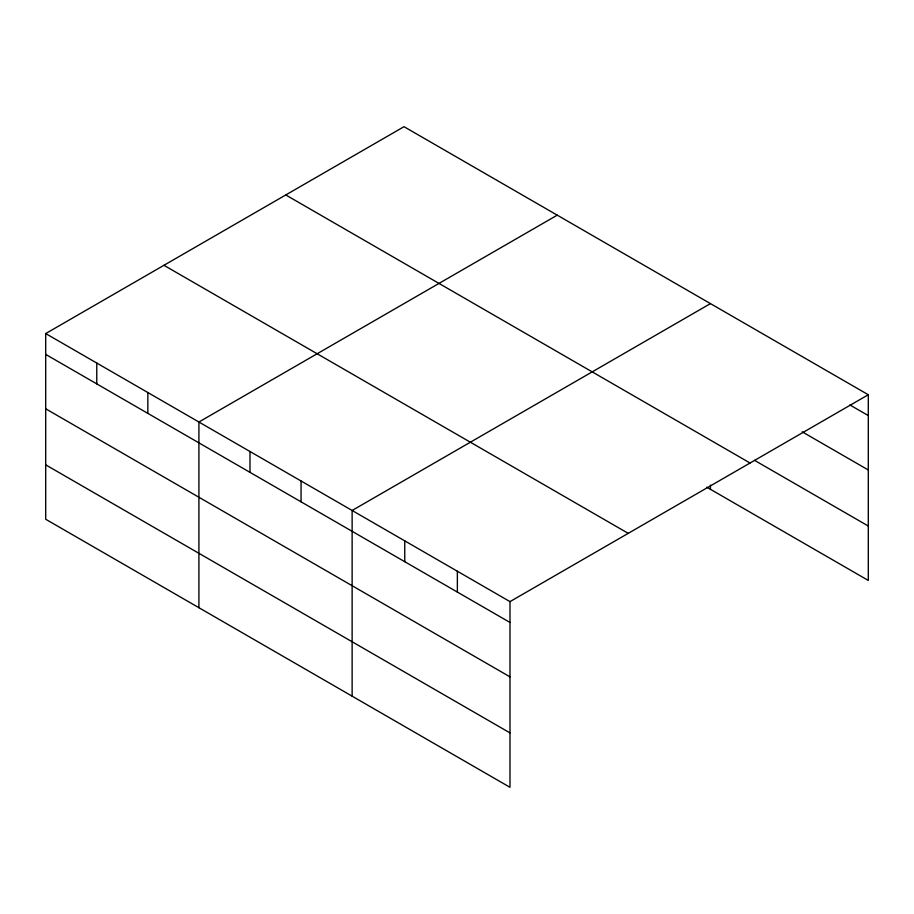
<?xml version="1.0" encoding="UTF-8"?>
<svg xmlns="http://www.w3.org/2000/svg" width="914" height="914" viewBox="0 0 914 914"><rect width="100%" height="100%" fill="white"/><g stroke="black" fill="none" stroke-linecap="round" stroke-linejoin="round"><path stroke-width="1.37" d="M706.796 487.196L868.3 580.436L868.3 394.745L404.011 126.692L45.7 333.564L45.7 519.255L509.989 787.308L509.989 601.618L45.7 333.564M557.232 215.156L198.909 422.017L198.909 607.707M710.441 303.608L352.13 510.48L352.13 696.171M509.989 601.618L868.3 394.745M849.94 404.982L868.3 415.584M802.218 431.831L868.3 469.979M754.496 460.325L868.3 526.03M285.774 194.956L750.051 463.01M163.949 265.3L628.226 533.353M45.7 354.404L509.989 622.457M45.7 408.798L509.989 676.851M45.7 464.849L509.989 732.902M710.441 485.117L710.441 489.298M457.366 571.239L457.366 592.078M404.753 540.86L404.753 561.699M301.06 480.993L301.06 501.832M249.99 451.505L249.99 472.344M147.84 392.54L147.84 413.368M96.77 363.052L96.77 383.891"/></g></svg>
